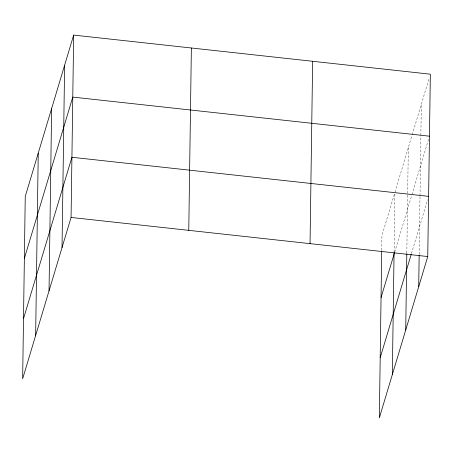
<?xml version="1.0" encoding="UTF-8"?>
<svg xmlns="http://www.w3.org/2000/svg" width="453" height="453" viewBox="0 0 453 453"><rect width="100%" height="100%" fill="white"/><g stroke="black" fill="none" stroke-linecap="round" stroke-linejoin="round"><path stroke-width="0.34" stroke-dasharray="2.27 1.7" d="M381.726 250.35L381.936 235.554L394.523 193.601M394.076 252.134L394.908 193.652M406.817 253.006L408.317 147.621M419.172 254.478L419.999 196.404M420.01 195.702L420.86 136.019M420.871 135.311L421.313 104.315M394.931 192.248L411.975 135.441M412.173 134.768L429.144 78.205M394.654 252.219L411.698 195.413M411.902 194.733L428.663 138.867M411.449 253.561L427.604 199.711"/><path stroke-width="0.68" d="M35.645 335.503L38.245 153.148M49.032 290.883L51.631 108.527M62.027 247.57L64.62 65.221M73.663 35.091L25.249 196.46L22.65 378.81L71.064 217.446L73.663 35.091L430.35 74.19L427.751 256.54L379.337 417.909L381.715 251.053M188.771 230.345L191.37 47.995M310.045 243.64L312.644 61.285M392.332 374.597L394.07 252.836M405.718 329.977L406.805 253.708M418.714 286.664L419.161 255.181M24.366 258.459L72.78 97.095L429.467 136.189M23.505 318.635L71.919 157.27L428.612 196.364M381.052 297.553L394.654 252.219M380.197 357.728L411.245 254.235M71.064 217.446L427.751 256.54"/></g></svg>
